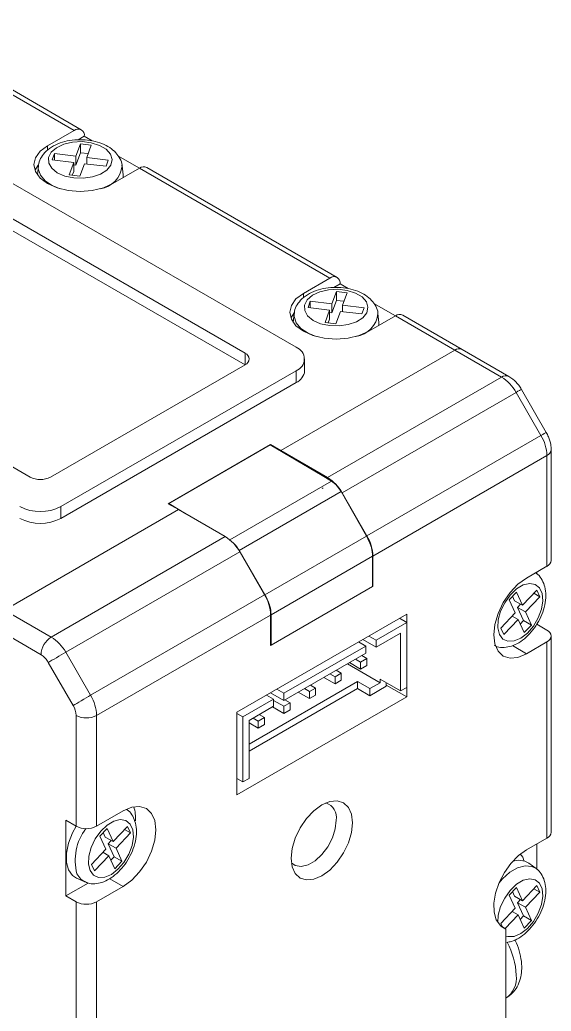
# Model space of a CAD drawing. Header units: inches. Extents: x 0.2 to 16.3, y 0.2 to 11.5.
# Drawn here: x 12.971 to 13.332, y 9.54 to 10.214 of the extents above; entities that cross this region are included whole.
import ezdxf

# ---------------------------------------------------------------- set-up
doc = ezdxf.new("R2010")
doc.units = ezdxf.units.IN
doc.header["$MEASUREMENT"] = 0

msp = doc.modelspace()

# ---------------------------------------------------------------- linework, layer by layer
at = {"color": 7, "linetype": 'Continuous', "lineweight": 18}
for p, q in [((13.00782, 10.13867), (12.87837, 10.2134)), ((13.01274, 10.13916), (12.88329, 10.21389)), ((13.00782, 10.13867), (12.98972, 10.12823)), ((13.01217, 10.1296), (13.0091, 10.12114)), ((13.01478, 10.13466), (13.01052, 10.1322)), ((13.01949, 10.12871), (13.01217, 10.1296)), ((13.01217, 10.12349), (13.01217, 10.1296)), ((13.02012, 10.13157), (13.01478, 10.13466)), ((13.01642, 10.12026), (13.01949, 10.12871)), ((12.99446, 10.12291), (12.99293, 10.11869)), ((13.0091, 10.12114), (12.99446, 10.12291)), ((12.99446, 10.1185), (12.99446, 10.12291)), ((13.01217, 10.12349), (13.0091, 10.11503)), ((13.01737, 10.12286), (13.01217, 10.12349)), ((13.15885, 9.99122), (12.93613, 10.11979)), ((12.99293, 10.11869), (13.00757, 10.11692)), ((13.00757, 10.11692), (13.0045, 10.10846)), ((13.00757, 10.11081), (13.00757, 10.11692)), ((13.0091, 10.11503), (13.00757, 10.11522)), ((13.0091, 10.11503), (13.0091, 10.12114)), ((13.01182, 10.10758), (13.01489, 10.11603)), ((13.01489, 10.11603), (13.02953, 10.11426)), ((13.03107, 10.11848), (13.01642, 10.12026)), ((13.01642, 10.11584), (13.01642, 10.12026)), ((13.02953, 10.11426), (13.03107, 10.11848)), ((13.05236, 10.11296), (13.0376, 10.12148)), ((12.98352, 10.11447), (12.98288, 10.10844)), ((13.0045, 10.10846), (13.01182, 10.10758)), ((13.00757, 10.11081), (13.00662, 10.10821)), ((13.03427, 10.10251), (13.05236, 10.11296)), ((13.04112, 10.10838), (13.04047, 10.11447)), ((13.18181, 10.03823), (13.05236, 10.11296)), ((13.18673, 10.03872), (13.05728, 10.11345)), ((13.12405, 9.98721), (12.92918, 10.0997)), ((13.12405, 9.97917), (12.92918, 10.09167)), ((13.18181, 10.03823), (13.16372, 10.02778)), ((13.18877, 10.03421), (13.18452, 10.03175)), ((13.19411, 10.03113), (13.18877, 10.03421)), ((13.18617, 10.02915), (13.1831, 10.0207)), ((13.19349, 10.02827), (13.18617, 10.02915)), ((13.18617, 10.02304), (13.18617, 10.02915)), ((13.19042, 10.01981), (13.19349, 10.02827)), ((13.16845, 10.02247), (13.16692, 10.01824)), ((13.1831, 10.0207), (13.16845, 10.02247)), ((13.16845, 10.01806), (13.16845, 10.02247)), ((13.18617, 10.02304), (13.1831, 10.01459)), ((13.19136, 10.02241), (13.18617, 10.02304)), ((13.22635, 10.01252), (13.21159, 10.02104)), ((12.78302, 10.01533), (12.97789, 9.90283)), ((13.15752, 10.01403), (13.15687, 10.008)), ((13.16692, 10.01824), (13.18156, 10.01647)), ((13.18156, 10.01647), (13.17849, 10.00802)), ((13.18156, 10.01036), (13.18156, 10.01647)), ((13.1831, 10.01459), (13.18156, 10.01478)), ((13.1831, 10.01459), (13.1831, 10.0207)), ((13.18581, 10.00713), (13.18888, 10.01559)), ((13.18888, 10.01559), (13.20352, 10.01381)), ((13.20506, 10.01804), (13.19042, 10.01981)), ((13.19042, 10.0154), (13.19042, 10.01981)), ((13.20352, 10.01381), (13.20506, 10.01804)), ((13.21512, 10.00793), (13.21446, 10.01403)), ((13.17849, 10.00802), (13.18581, 10.00713)), ((13.18156, 10.01036), (13.18062, 10.00776)), ((13.20826, 10.00207), (13.22635, 10.01252)), ((13.26672, 9.98921), (13.22635, 10.01252)), ((13.27164, 9.9897), (13.23128, 10.013)), ((13.26672, 9.98921), (13.14841, 9.92091)), ((13.29854, 9.97085), (13.26672, 9.98921)), ((13.30346, 9.97133), (13.27164, 9.9897)), ((13.16461, 9.97515), (13.16461, 9.98319)), ((12.99181, 9.90283), (13.12405, 9.97917)), ((12.99877, 9.88274), (13.15885, 9.97515)), ((13.15885, 9.96712), (13.15885, 9.97515)), ((12.99877, 9.87471), (13.15885, 9.96712)), ((13.18022, 9.90254), (13.29854, 9.97085)), ((13.30838, 9.96046), (13.19007, 9.89215)), ((13.32528, 9.93118), (13.30838, 9.96046)), ((13.32888, 9.93326), (13.31198, 9.96254)), ((13.20697, 9.86288), (13.32528, 9.93118)), ((13.14145, 9.92493), (13.07185, 9.88475)), ((13.07215, 9.88493), (13.14114, 9.92475)), ((13.14114, 9.92475), (13.17645, 9.90401)), ((13.14841, 9.92091), (13.14145, 9.92493)), ((13.14145, 9.92457), (13.14145, 9.92493)), ((13.14841, 9.92049), (13.14841, 9.92091)), ((13.14841, 9.92091), (13.18022, 9.90254)), ((13.33224, 9.84616), (13.33224, 9.92148)), ((13.32936, 9.91746), (13.21104, 9.84916)), ((13.32936, 9.84215), (13.32936, 9.91746)), ((13.17645, 9.90401), (13.18279, 9.90017)), ((13.18945, 9.89296), (13.12008, 9.85291)), ((13.17645, 9.89508), (13.17715, 9.89548)), ((13.2067, 9.86273), (13.18945, 9.89296)), ((13.20697, 9.86288), (13.19007, 9.89215)), ((13.07881, 9.88073), (12.96049, 9.81243)), ((12.99877, 9.88274), (12.99877, 9.87471)), ((13.07185, 9.88475), (13.07881, 9.88073)), ((13.07215, 9.88493), (13.08372, 9.8779)), ((13.07215, 9.88458), (13.07215, 9.88493)), ((13.07881, 9.88073), (13.11063, 9.86237)), ((12.99231, 9.79407), (13.11063, 9.86237)), ((13.2067, 9.86273), (13.13764, 9.82286)), ((13.13764, 9.82286), (13.12008, 9.85291)), ((13.12047, 9.85198), (13.00215, 9.78368)), ((13.12047, 9.85198), (13.13737, 9.8227)), ((13.21074, 9.84899), (13.14175, 9.80916)), ((13.21074, 9.82832), (13.21074, 9.84899)), ((13.21104, 9.82849), (13.21104, 9.84916)), ((13.32936, 9.84215), (13.31544, 9.83411)), ((13.32193, 9.83752), (13.32167, 9.83771)), ((13.3224, 9.83813), (13.3224, 9.83736)), ((13.14145, 9.78832), (13.21104, 9.82849)), ((13.21074, 9.82832), (13.14175, 9.78849)), ((13.21074, 9.82867), (13.21104, 9.82849)), ((13.32247, 9.82594), (13.31269, 9.81562)), ((13.32449, 9.82147), (13.32247, 9.82594)), ((13.01905, 9.7544), (13.13737, 9.8227)), ((13.30864, 9.82456), (13.30376, 9.8194)), ((13.30376, 9.8194), (13.30781, 9.81046)), ((13.3074, 9.81867), (13.306, 9.82177)), ((13.3074, 9.81867), (13.31269, 9.81562)), ((13.31269, 9.81562), (13.30864, 9.82456)), ((13.31472, 9.81115), (13.32449, 9.82147)), ((13.32044, 9.8238), (13.32449, 9.82147)), ((12.96049, 9.81243), (12.99231, 9.79407)), ((13.30943, 9.8142), (13.31145, 9.81634)), ((13.31348, 9.80526), (13.30943, 9.8142)), ((13.30943, 9.8142), (13.31472, 9.81115)), ((13.14145, 9.80898), (13.02313, 9.74068)), ((13.23401, 9.80961), (13.11848, 9.74291)), ((13.14145, 9.80898), (13.14145, 9.78832)), ((13.14175, 9.78849), (13.14175, 9.80916)), ((13.23401, 9.80398), (13.22914, 9.80679)), ((13.23401, 9.80398), (13.23401, 9.80961)), ((13.30781, 9.81046), (13.29804, 9.80014)), ((13.30006, 9.79567), (13.30983, 9.80599)), ((13.30579, 9.80832), (13.30983, 9.80599)), ((13.30983, 9.80599), (13.31389, 9.79704)), ((13.31124, 9.80289), (13.31348, 9.80526)), ((13.31348, 9.80526), (13.31877, 9.8022)), ((13.31877, 9.8022), (13.31472, 9.81115)), ((12.98535, 9.78201), (12.95353, 9.80038)), ((13.23401, 9.80398), (13.21313, 9.79193)), ((13.23401, 9.75978), (13.23401, 9.80398)), ((13.29804, 9.80014), (13.30006, 9.79567)), ((13.31389, 9.79704), (13.31877, 9.8022)), ((13.3224, 9.80276), (13.32936, 9.79875)), ((13.20408, 9.79233), (13.21313, 9.78711)), ((13.21313, 9.79193), (13.20826, 9.79474)), ((13.22983, 9.79675), (13.21313, 9.78711)), ((13.21313, 9.78711), (13.21313, 9.79193)), ((13.22983, 9.75737), (13.22983, 9.79675)), ((13.33224, 9.66132), (13.33224, 9.79473)), ((13.14175, 9.78849), (13.14145, 9.78866)), ((13.20617, 9.78791), (13.15049, 9.75577)), ((13.2013, 9.79072), (13.20617, 9.78791)), ((13.20617, 9.78309), (13.20617, 9.78791)), ((13.32936, 9.79071), (13.31544, 9.78267)), ((13.32936, 9.6573), (13.32936, 9.79071)), ((13.00215, 9.78368), (13.01905, 9.7544)), ((13.20617, 9.78309), (13.15049, 9.75095)), ((13.20269, 9.77706), (13.19921, 9.77907)), ((13.20269, 9.77706), (13.20687, 9.77947)), ((13.20687, 9.77947), (13.20339, 9.78148)), ((13.20687, 9.77947), (13.20687, 9.77465)), ((13.00717, 9.74754), (12.99027, 9.77682)), ((13.18947, 9.76942), (13.18599, 9.77143)), ((13.21592, 9.76299), (13.19364, 9.77585)), ((13.20269, 9.77224), (13.19503, 9.77666)), ((13.20269, 9.77224), (13.20269, 9.77706)), ((13.20687, 9.77465), (13.20269, 9.77224)), ((13.18529, 9.76219), (13.17763, 9.76661)), ((13.18529, 9.76701), (13.18181, 9.76902)), ((13.18529, 9.76701), (13.18947, 9.76942)), ((13.18529, 9.76219), (13.18529, 9.76701)), ((13.18947, 9.7646), (13.18529, 9.76219)), ((13.18947, 9.76942), (13.18947, 9.7646)), ((13.21592, 9.7654), (13.21592, 9.76299)), ((13.22983, 9.75737), (13.21592, 9.7654)), ((13.12683, 9.72121), (13.2006, 9.7638)), ((13.2006, 9.75897), (13.12683, 9.71639)), ((13.14562, 9.75858), (13.15049, 9.75577)), ((13.16789, 9.75697), (13.16441, 9.75898)), ((13.16789, 9.75697), (13.17207, 9.75938)), ((13.17207, 9.75938), (13.16859, 9.76139)), ((13.17207, 9.75938), (13.17207, 9.75456)), ((13.2006, 9.7638), (13.20896, 9.75897)), ((13.2006, 9.7638), (13.2006, 9.75897)), ((13.20896, 9.75415), (13.2006, 9.75897)), ((13.21592, 9.76299), (13.20896, 9.75897)), ((13.22009, 9.76058), (13.20896, 9.75415)), ((13.20896, 9.75415), (13.20896, 9.75897)), ((13.22009, 9.76299), (13.22009, 9.76058)), ((13.23401, 9.75335), (13.22009, 9.76138)), ((13.23401, 9.75978), (13.22983, 9.75737)), ((13.23401, 9.75335), (13.23401, 9.75978)), ((13.11848, 9.68665), (13.23401, 9.75335)), ((13.14353, 9.75175), (13.12266, 9.7397)), ((13.14353, 9.75175), (13.13866, 9.75456)), ((13.15049, 9.75095), (13.14145, 9.75617)), ((13.14353, 9.74693), (13.14353, 9.75175)), ((13.15049, 9.75095), (13.15049, 9.75577)), ((13.15467, 9.74934), (13.15119, 9.75135)), ((13.16789, 9.75215), (13.16024, 9.75657)), ((13.16789, 9.75215), (13.16789, 9.75697)), ((13.17207, 9.75456), (13.16789, 9.75215)), ((13.14353, 9.74693), (13.12683, 9.73728)), ((13.15049, 9.7421), (13.14284, 9.74652)), ((13.15049, 9.74693), (13.14353, 9.75094)), ((13.15049, 9.74693), (13.15467, 9.74934)), ((13.15049, 9.7421), (13.15049, 9.74693)), ((13.15467, 9.74451), (13.15049, 9.7421)), ((13.15467, 9.74934), (13.15467, 9.74451)), ((13.00921, 9.66536), (13.00921, 9.74068)), ((13.02313, 9.74068), (13.02313, 9.66536)), ((13.11848, 9.74291), (13.11848, 9.68665)), ((13.12266, 9.7397), (13.11848, 9.74211)), ((13.12266, 9.7397), (13.12266, 9.69549)), ((13.13309, 9.73688), (13.12961, 9.73889)), ((13.13309, 9.73688), (13.13727, 9.73929)), ((13.13727, 9.73929), (13.13379, 9.7413)), ((13.13727, 9.73929), (13.13727, 9.73447)), ((13.12683, 9.73728), (13.12683, 9.6979)), ((13.13309, 9.73206), (13.12683, 9.73567)), ((13.13309, 9.73206), (13.13309, 9.73688)), ((13.13727, 9.73447), (13.13309, 9.73206)), ((13.12266, 9.69549), (13.11848, 9.6979)), ((13.12683, 9.6979), (13.12266, 9.69549)), ((13.04355, 9.67681), (13.04338, 9.67693)), ((13.04123, 9.67581), (13.02313, 9.66536)), ((13.00225, 9.66938), (13.00921, 9.66536)), ((13.00225, 9.61795), (13.00225, 9.66938)), ((13.03025, 9.66385), (13.02537, 9.65869)), ((13.0343, 9.65491), (13.03025, 9.66385)), ((13.04408, 9.66523), (13.0343, 9.65491)), ((13.0461, 9.66076), (13.04408, 9.66523)), ((13.02537, 9.65869), (13.02942, 9.64975)), ((13.02902, 9.65796), (13.02761, 9.66106)), ((13.02902, 9.65796), (13.0343, 9.65491)), ((13.03633, 9.65044), (13.0461, 9.66076)), ((13.04205, 9.66309), (13.0461, 9.66076)), ((13.32936, 9.6573), (13.31544, 9.64926)), ((13.03104, 9.65349), (13.03306, 9.65563)), ((13.03509, 9.64455), (13.03104, 9.65349)), ((13.03104, 9.65349), (13.03633, 9.65044)), ((13.04038, 9.64149), (13.03633, 9.65044)), ((13.3224, 9.65328), (13.3224, 9.63644)), ((13.02942, 9.64975), (13.01965, 9.63943)), ((13.02167, 9.63496), (13.03144, 9.64528)), ((13.0274, 9.64761), (13.03144, 9.64528)), ((13.03144, 9.64528), (13.0355, 9.63633)), ((13.03285, 9.64218), (13.03509, 9.64455)), ((13.03509, 9.64455), (13.04038, 9.64149)), ((13.01965, 9.63943), (13.02167, 9.63496)), ((13.0355, 9.63633), (13.04038, 9.64149)), ((13.32193, 9.6366), (13.31699, 9.64021)), ((13.00947, 9.62997), (13.01507, 9.62749)), ((13.00225, 9.61795), (13.01746, 9.62673)), ((13.02313, 9.61393), (13.04123, 9.62438)), ((13.30864, 9.62364), (13.30376, 9.61848)), ((13.31269, 9.6147), (13.30864, 9.62364)), ((13.32247, 9.62502), (13.31269, 9.6147)), ((13.32044, 9.62288), (13.32449, 9.62055)), ((13.32449, 9.62055), (13.32247, 9.62502)), ((13.00921, 9.61393), (13.00225, 9.61795)), ((13.30376, 9.61848), (13.30781, 9.60954)), ((13.3074, 9.61775), (13.306, 9.62085)), ((13.3074, 9.61775), (13.31269, 9.6147)), ((13.31472, 9.61023), (13.32449, 9.62055)), ((13.00921, 9.46444), (13.00921, 9.61393)), ((13.02313, 9.61393), (13.02313, 9.46444)), ((13.30781, 9.60954), (13.29804, 9.59922)), ((13.30943, 9.61328), (13.31145, 9.61542)), ((13.31348, 9.60434), (13.30943, 9.61328)), ((13.30943, 9.61328), (13.31472, 9.61023)), ((13.31877, 9.60128), (13.31472, 9.61023)), ((13.301, 9.59574), (13.30983, 9.60507)), ((13.30579, 9.6074), (13.30983, 9.60507)), ((13.30983, 9.60507), (13.31389, 9.59612)), ((13.31124, 9.60197), (13.31348, 9.60434)), ((13.31348, 9.60434), (13.31877, 9.60128)), ((13.29804, 9.59922), (13.29912, 9.59682)), ((13.29806, 9.59743), (13.30152, 9.59543)), ((13.31389, 9.59612), (13.31877, 9.60128)), ((13.30152, 9.59543), (13.30152, 9.52711))]:
    msp.add_line(p, q, dxfattribs=at)
at = {"color": 8, "linetype": 'Continuous', "lineweight": 18}
for p, q in [((12.98972, 10.12516), (12.98972, 10.12823)), ((13.16372, 10.02472), (13.16372, 10.02778)), ((13.12405, 9.97917), (13.12405, 9.98721)), ((13.18279, 9.90017), (13.11364, 9.86025)), ((13.32167, 9.83771), (13.32196, 9.8375)), ((13.30588, 9.78819), (13.31544, 9.78267)), ((13.03208, 9.62966), (13.04123, 9.62438))]:
    msp.add_line(p, q, dxfattribs=at)
at = {"color": 7, "linetype": 'Continuous', "lineweight": 18, "flags": 128}
for points in [[(13.00755, 10.10635), (13.014, 10.10613), (13.02027, 10.10703), (13.0258, 10.10895), (13.03011, 10.11173), (13.03281, 10.11511), (13.03366, 10.11881), (13.03258, 10.12248), (13.02968, 10.12581), (13.0252, 10.1285), (13.01955, 10.13031), (13.01323, 10.13107), (13.0068, 10.13073), (13.00083, 10.1293), (12.99586, 10.12693), (12.99231, 10.12381), (12.99052, 10.12023), (12.99063, 10.1165), (12.99265, 10.11296), (12.99638, 10.10992), (13.0015, 10.10765), (13.00755, 10.10635)], [(12.98972, 10.12823), (12.98472, 10.12446), (12.98157, 10.12008), (12.9805, 10.11537), (12.98157, 10.11067), (12.98472, 10.10628), (12.98972, 10.10251), (12.99625, 10.09963), (13.00384, 10.09781), (13.012, 10.09719), (13.02015, 10.09781), (13.02774, 10.09963), (13.03427, 10.10251)], [(12.98349, 10.11507), (12.98157, 10.11204), (12.98128, 10.11135)], [(13.04114, 10.10648), (13.04113, 10.10826), (13.04112, 10.10838)], [(13.16372, 10.02778), (13.15871, 10.02402), (13.15557, 10.01963), (13.15449, 10.01493), (13.15557, 10.01022), (13.15871, 10.00584), (13.16372, 10.00207), (13.17024, 9.99918), (13.17784, 9.99736), (13.18599, 9.99675), (13.19414, 9.99736), (13.20174, 9.99918), (13.20826, 10.00207)], [(13.18154, 10.0059), (13.18799, 10.00569), (13.19426, 10.00658), (13.19979, 10.0085), (13.2041, 10.01128), (13.2068, 10.01467), (13.20765, 10.01836), (13.20657, 10.02204), (13.20367, 10.02537), (13.19919, 10.02806), (13.19355, 10.02986), (13.18722, 10.03063), (13.18079, 10.03028), (13.17483, 10.02886), (13.16985, 10.02649), (13.16631, 10.02337), (13.16451, 10.01979), (13.16463, 10.01606), (13.16664, 10.01252), (13.17037, 10.00947), (13.17549, 10.0072), (13.18154, 10.0059)], [(13.15748, 10.01463), (13.15557, 10.0116), (13.15527, 10.01091)], [(13.21513, 10.00604), (13.21513, 10.00782), (13.21512, 10.00793)], [(13.31544, 9.83411), (13.30968, 9.82991), (13.3043, 9.82424), (13.29969, 9.81749), (13.29615, 9.81012), (13.29393, 9.80263), (13.29317, 9.79554), (13.29393, 9.78932), (13.29615, 9.7844), (13.29969, 9.78112), (13.3043, 9.77969), (13.30968, 9.78022), (13.31544, 9.78267)], [(13.29711, 9.79586), (13.29947, 9.7927), (13.30288, 9.79116), (13.30703, 9.79136), (13.31156, 9.79329), (13.31606, 9.79677), (13.32013, 9.8015), (13.32342, 9.80706), (13.32563, 9.81295), (13.32656, 9.81865), (13.32613, 9.82365), (13.32438, 9.82751), (13.32147, 9.82989), (13.31765, 9.83057), (13.31326, 9.82949), (13.30869, 9.82676), (13.30435, 9.8226), (13.30063, 9.8174), (13.29785, 9.81161), (13.29627, 9.80575), (13.29601, 9.80034), (13.29711, 9.79586)], [(12.99027, 9.77682), (12.99137, 9.77745), (12.99269, 9.77821), (12.99418, 9.77907), (12.99579, 9.78), (12.99746, 9.78096), (12.99912, 9.78192), (13.0007, 9.78284), (13.00215, 9.78368)], [(13.00717, 9.74754), (13.00827, 9.74817), (13.00959, 9.74894), (13.01108, 9.7498), (13.01269, 9.75073), (13.01436, 9.75169), (13.01602, 9.75265), (13.0176, 9.75356), (13.01905, 9.7544)], [(13.04123, 9.62438), (13.04699, 9.62858), (13.05236, 9.63425), (13.05697, 9.641), (13.06051, 9.64837), (13.06274, 9.65586), (13.0635, 9.66295), (13.06274, 9.66917), (13.06051, 9.67409), (13.05697, 9.67737), (13.05236, 9.67879), (13.04699, 9.67826), (13.04123, 9.67581)], [(13.19712, 9.66776), (13.19641, 9.67359), (13.19433, 9.6782), (13.19101, 9.68128), (13.18668, 9.68261), (13.18165, 9.68211), (13.17624, 9.67982), (13.17084, 9.67588), (13.16581, 9.67056), (13.16148, 9.66423), (13.15816, 9.65732), (13.15608, 9.6503), (13.15537, 9.64365), (13.15608, 9.63782), (13.15816, 9.63321), (13.16148, 9.63013), (13.16581, 9.6288), (13.17084, 9.6293), (13.17624, 9.6316), (13.18165, 9.63554), (13.18668, 9.64085), (13.19101, 9.64718), (13.19433, 9.65409), (13.19641, 9.66111), (13.19712, 9.66776)], [(13.00925, 9.66534), (13.00676, 9.66076), (13.00406, 9.65382), (13.00267, 9.64701), (13.00267, 9.64079), (13.00407, 9.63559), (13.00676, 9.63176), (13.00947, 9.62997)], [(13.01872, 9.63515), (13.02108, 9.63199), (13.02449, 9.63045), (13.02864, 9.63065), (13.03317, 9.63258), (13.03767, 9.63606), (13.04174, 9.64079), (13.04503, 9.64635), (13.04724, 9.65224), (13.04817, 9.65794), (13.04774, 9.66294), (13.04599, 9.6668), (13.04308, 9.66918), (13.03926, 9.66986), (13.03487, 9.66878), (13.0303, 9.66605), (13.02597, 9.66189), (13.02224, 9.65669), (13.01946, 9.6509), (13.01788, 9.64504), (13.01762, 9.63963), (13.01872, 9.63515)], [(13.18615, 9.66946), (13.18546, 9.66358), (13.18347, 9.65739), (13.18033, 9.65138), (13.17629, 9.64606), (13.17168, 9.64184), (13.16689, 9.63907), (13.16228, 9.63797), (13.15824, 9.63864), (13.15556, 9.64049)], [(13.31544, 9.64926), (13.31, 9.64535), (13.30489, 9.64011), (13.30042, 9.63387), (13.29686, 9.62701), (13.29443, 9.61993), (13.29326, 9.61308), (13.29344, 9.60686), (13.29495, 9.60164), (13.2977, 9.59776), (13.30152, 9.59543)]]:
    msp.add_lwpolyline(points, dxfattribs=at)
at = {"color": 8, "linetype": 'Continuous', "lineweight": 18, "flags": 128}
for points in [[(12.99846, 10.09895), (12.99297, 10.10118), (12.98811, 10.10444), (12.98489, 10.10832), (12.98351, 10.11254), (12.98352, 10.11448)], [(13.17245, 9.99851), (13.16696, 10.00074), (13.16211, 10.004), (13.15888, 10.00787), (13.1575, 10.0121), (13.15752, 10.01404)], [(13.30838, 9.96046), (13.30964, 9.96119), (13.31067, 9.96178), (13.31142, 9.96221), (13.31186, 9.96247), (13.31198, 9.96254)], [(13.32528, 9.93118), (13.32654, 9.93191), (13.32757, 9.9325), (13.32832, 9.93294), (13.32876, 9.93319), (13.32888, 9.93326)], [(13.29682, 9.62692), (13.29909, 9.62951), (13.30418, 9.63402), (13.30944, 9.63706), (13.31453, 9.63843), (13.31909, 9.63802), (13.32196, 9.63658)], [(13.01509, 9.62749), (13.01243, 9.62924), (13.00979, 9.63298)], [(13.30152, 9.59061), (13.30288, 9.59024), (13.30703, 9.59044), (13.31156, 9.59237), (13.31606, 9.59585), (13.32013, 9.60058), (13.32342, 9.60614), (13.32563, 9.61203), (13.32656, 9.61773), (13.32613, 9.62273), (13.32438, 9.62659), (13.32147, 9.62897), (13.31765, 9.62965), (13.31326, 9.62857), (13.30869, 9.62584), (13.30435, 9.62168), (13.30063, 9.61648), (13.29785, 9.61069), (13.29627, 9.60483), (13.29598, 9.5998)]]:
    msp.add_lwpolyline(points, dxfattribs=at)
at = {"color": 7, "linetype": 'Continuous', "lineweight": 18}
for centre, radius, start, end in [((13.01054, 10.13534), 0.0043, 350.78596, 129.20329), ((13.05525, 10.10894), 0.00495, 65.69288, 125.61758), ((13.18453, 10.0349), 0.0043, 350.78596, 129.20329), ((13.22924, 10.00849), 0.00495, 65.69288, 125.61758), ((13.12252, 9.98319), 0.0043, 290.78342, 69.21658), ((13.1558, 9.98319), 0.00859, 290.78342, 69.21658), ((13.2696, 9.98519), 0.00495, 65.69288, 125.61758), ((13.15476, 9.97613), 0.0099, 294.37466, 354.3052), ((13.28351, 9.94675), 0.0284, 28.85561, 58.04533), ((13.30097, 9.91649), 0.0284, 1.9565, 31.14373), ((12.98485, 9.91627), 0.01513, 242.60967, 297.39033), ((13.16519, 9.87845), 0.0284, 28.85561, 58.04533), ((12.98485, 9.90961), 0.03026, 242.60967, 297.39033), ((12.98485, 9.90157), 0.03026, 242.60967, 297.39033), ((13.0956, 9.83827), 0.0284, 28.85561, 58.04533), ((13.18266, 9.84819), 0.0284, 1.9565, 31.14373), ((13.32732, 9.84665), 0.00495, 294.37466, 354.3052), ((13.11306, 9.80801), 0.0284, 1.9565, 31.14373), ((13.32783, 9.79473), 0.0043, 290.78342, 69.21658), ((13.00046, 9.78132), 0.01513, 122.60548, 177.39452), ((12.97728, 9.76997), 0.0284, 28.85561, 58.04533), ((12.97784, 9.76996), 0.0142, 28.85561, 58.04533), ((12.99475, 9.73971), 0.0284, 1.9565, 31.14373), ((12.99502, 9.7402), 0.0142, 1.9565, 31.14373), ((13.01617, 9.75411), 0.01513, 242.60967, 297.39033), ((13.02535, 9.67102), 0.02425, 355.02122, 18.15974), ((13.17567, 9.67117), 0.01062, 350.70804, 71.2851), ((13.01617, 9.6788), 0.01513, 242.60967, 297.39033), ((13.32732, 9.66181), 0.00495, 294.37466, 354.3052), ((13.30597, 9.64044), 0.00789, 9.63086, 48.48029), ((13.31038, 9.63011), 0.01207, 56.81881, 111.49759), ((13.01617, 9.62736), 0.01513, 242.60967, 297.39033)]:
    msp.add_arc(centre, radius, start, end, dxfattribs=at)
at = {"color": 8, "linetype": 'Continuous', "lineweight": 18}
for centre, radius, start, end in [((13.02325, 10.11609), 0.01729, 277.5866, 354.75086), ((13.19724, 10.01565), 0.01729, 277.5866, 354.75086), ((13.30139, 9.96709), 0.00472, 64.0317, 127.25459), ((13.32754, 9.92181), 0.00472, 292.73661, 355.96778), ((13.04374, 9.64219), 0.03517, 142.29492, 195.18288), ((13.25832, 9.56217), 0.05019, 2.17125, 28.90496), ((13.29189, 9.56208), 0.01671, 304.45505, 6.85713)]:
    msp.add_arc(centre, radius, start, end, dxfattribs=at)
at = {"color": 7, "linetype": 'Continuous', "lineweight": 18}
for points, knots in [([(13.04039, 10.11452), (13.0404, 10.11466), (13.0405, 10.11641), (13.03907, 10.11964), (13.03632, 10.12372), (13.03215, 10.12715), (13.02683, 10.12988), (13.02049, 10.13172), (13.01358, 10.13251), (13.00656, 10.13221), (12.9998, 10.13081), (12.99367, 10.12829), (12.98876, 10.12485), (12.98547, 10.12069), (12.98373, 10.11715), (12.98373, 10.11502), (12.98373, 10.11447)], [0, 0, 0, 0, 0.006194, 0.079302, 0.151793, 0.228359, 0.310456, 0.395579, 0.480666, 0.56571, 0.651406, 0.738555, 0.828056, 0.903901, 0.975411, 1, 1, 1, 1]), ([(13.21439, 10.01408), (13.21439, 10.01422), (13.21449, 10.01596), (13.21306, 10.0192), (13.21031, 10.02328), (13.20614, 10.02671), (13.20082, 10.02944), (13.19448, 10.03127), (13.18757, 10.03207), (13.18055, 10.03176), (13.1738, 10.03036), (13.16767, 10.02785), (13.16275, 10.02441), (13.15946, 10.02025), (13.15773, 10.0167), (13.15772, 10.01458), (13.15772, 10.01403)], [0, 0, 0, 0, 0.006194, 0.079302, 0.151793, 0.228359, 0.310456, 0.395579, 0.480666, 0.56571, 0.651406, 0.738555, 0.828056, 0.903901, 0.975411, 1, 1, 1, 1]), ([(13.31198, 9.96254), (13.31139, 9.96347), (13.30974, 9.96609), (13.30683, 9.96915), (13.30435, 9.97076), (13.30346, 9.97133)], [0, 0, 0, 0, 0.262018, 0.735045, 1, 1, 1, 1]), ([(13.33224, 9.92148), (13.33218, 9.92262), (13.33202, 9.92554), (13.33082, 9.92958), (13.32942, 9.93225), (13.32888, 9.93326)], [0, 0, 0, 0, 0.2852593, 0.728465, 1, 1, 1, 1]), ([(13.18279, 9.90017), (13.18419, 9.89915), (13.1867, 9.89732), (13.18861, 9.8943), (13.18945, 9.89296)], [0, 0, 0, 0, 0.557682, 1, 1, 1, 1]), ([(13.2067, 9.86273), (13.208, 9.8601), (13.21032, 9.85538), (13.21061, 9.85095), (13.21074, 9.84899)], [0, 0, 0, 0, 0.557568, 1, 1, 1, 1]), ([(13.12008, 9.85291), (13.119, 9.85466), (13.11781, 9.8566), (13.11627, 9.85775), (13.11612, 9.85787)], [0, 0, 0, 0, 0.901816, 1, 1, 1, 1]), ([(13.29357, 9.78839), (13.29421, 9.78805), (13.29628, 9.78697), (13.30036, 9.78679), (13.30533, 9.78768), (13.31039, 9.79005), (13.31536, 9.79378), (13.31994, 9.79875), (13.32379, 9.8046), (13.32667, 9.81098), (13.32841, 9.81757), (13.32879, 9.82382), (13.32786, 9.8294), (13.32562, 9.83385), (13.32353, 9.83665), (13.32203, 9.8374), (13.32193, 9.83745)], [0, 0, 0, 0, 0.032835, 0.105131, 0.178606, 0.257152, 0.34069, 0.425862, 0.510839, 0.596, 0.682047, 0.769915, 0.849668, 0.924049, 0.994861, 1, 1, 1, 1]), ([(13.13764, 9.82286), (13.13896, 9.82024), (13.14132, 9.81555), (13.14162, 9.81112), (13.14175, 9.80916)], [0, 0, 0, 0, 0.557568, 1, 1, 1, 1]), ([(13.01518, 9.62768), (13.01583, 9.62734), (13.01789, 9.62626), (13.02197, 9.62608), (13.02694, 9.62697), (13.032, 9.62934), (13.03697, 9.63307), (13.04155, 9.63804), (13.0454, 9.64389), (13.04829, 9.65027), (13.05002, 9.65686), (13.0504, 9.66311), (13.04947, 9.66869), (13.04724, 9.67314), (13.04514, 9.67594), (13.04364, 9.67669), (13.04354, 9.67674)], [0, 0, 0, 0, 0.032835, 0.105131, 0.178606, 0.257152, 0.34069, 0.425862, 0.510839, 0.596, 0.682047, 0.769915, 0.849668, 0.924049, 0.994861, 1, 1, 1, 1]), ([(13.30204, 9.58637), (13.30309, 9.58652), (13.3059, 9.58692), (13.31038, 9.58916), (13.31536, 9.59285), (13.31994, 9.59783), (13.32379, 9.60368), (13.32667, 9.61006), (13.32841, 9.61665), (13.32879, 9.6229), (13.32786, 9.62848), (13.32562, 9.63293), (13.32353, 9.63573), (13.32203, 9.63648), (13.32193, 9.63653)], [0, 0, 0, 0, 0.054615, 0.145017, 0.241166, 0.339195, 0.436999, 0.535015, 0.634051, 0.735184, 0.826975, 0.912584, 0.994085, 1, 1, 1, 1]), ([(13.30161, 9.54856), (13.30305, 9.54954), (13.30605, 9.55158), (13.30926, 9.55613), (13.31142, 9.56143), (13.31215, 9.56595), (13.31227, 9.57), (13.31201, 9.57442), (13.3106, 9.58058), (13.30893, 9.58555), (13.30756, 9.58788), (13.30748, 9.58801)], [0, 0, 0, 0, 0.122769, 0.255545, 0.3888608, 0.5290074, 0.574809, 0.6694444, 0.8297557, 0.9903777, 1, 1, 1, 1])]:
    msp.add_open_spline(points, degree=3, knots=knots, dxfattribs=at)

doc.saveas('drawing.dxf')
